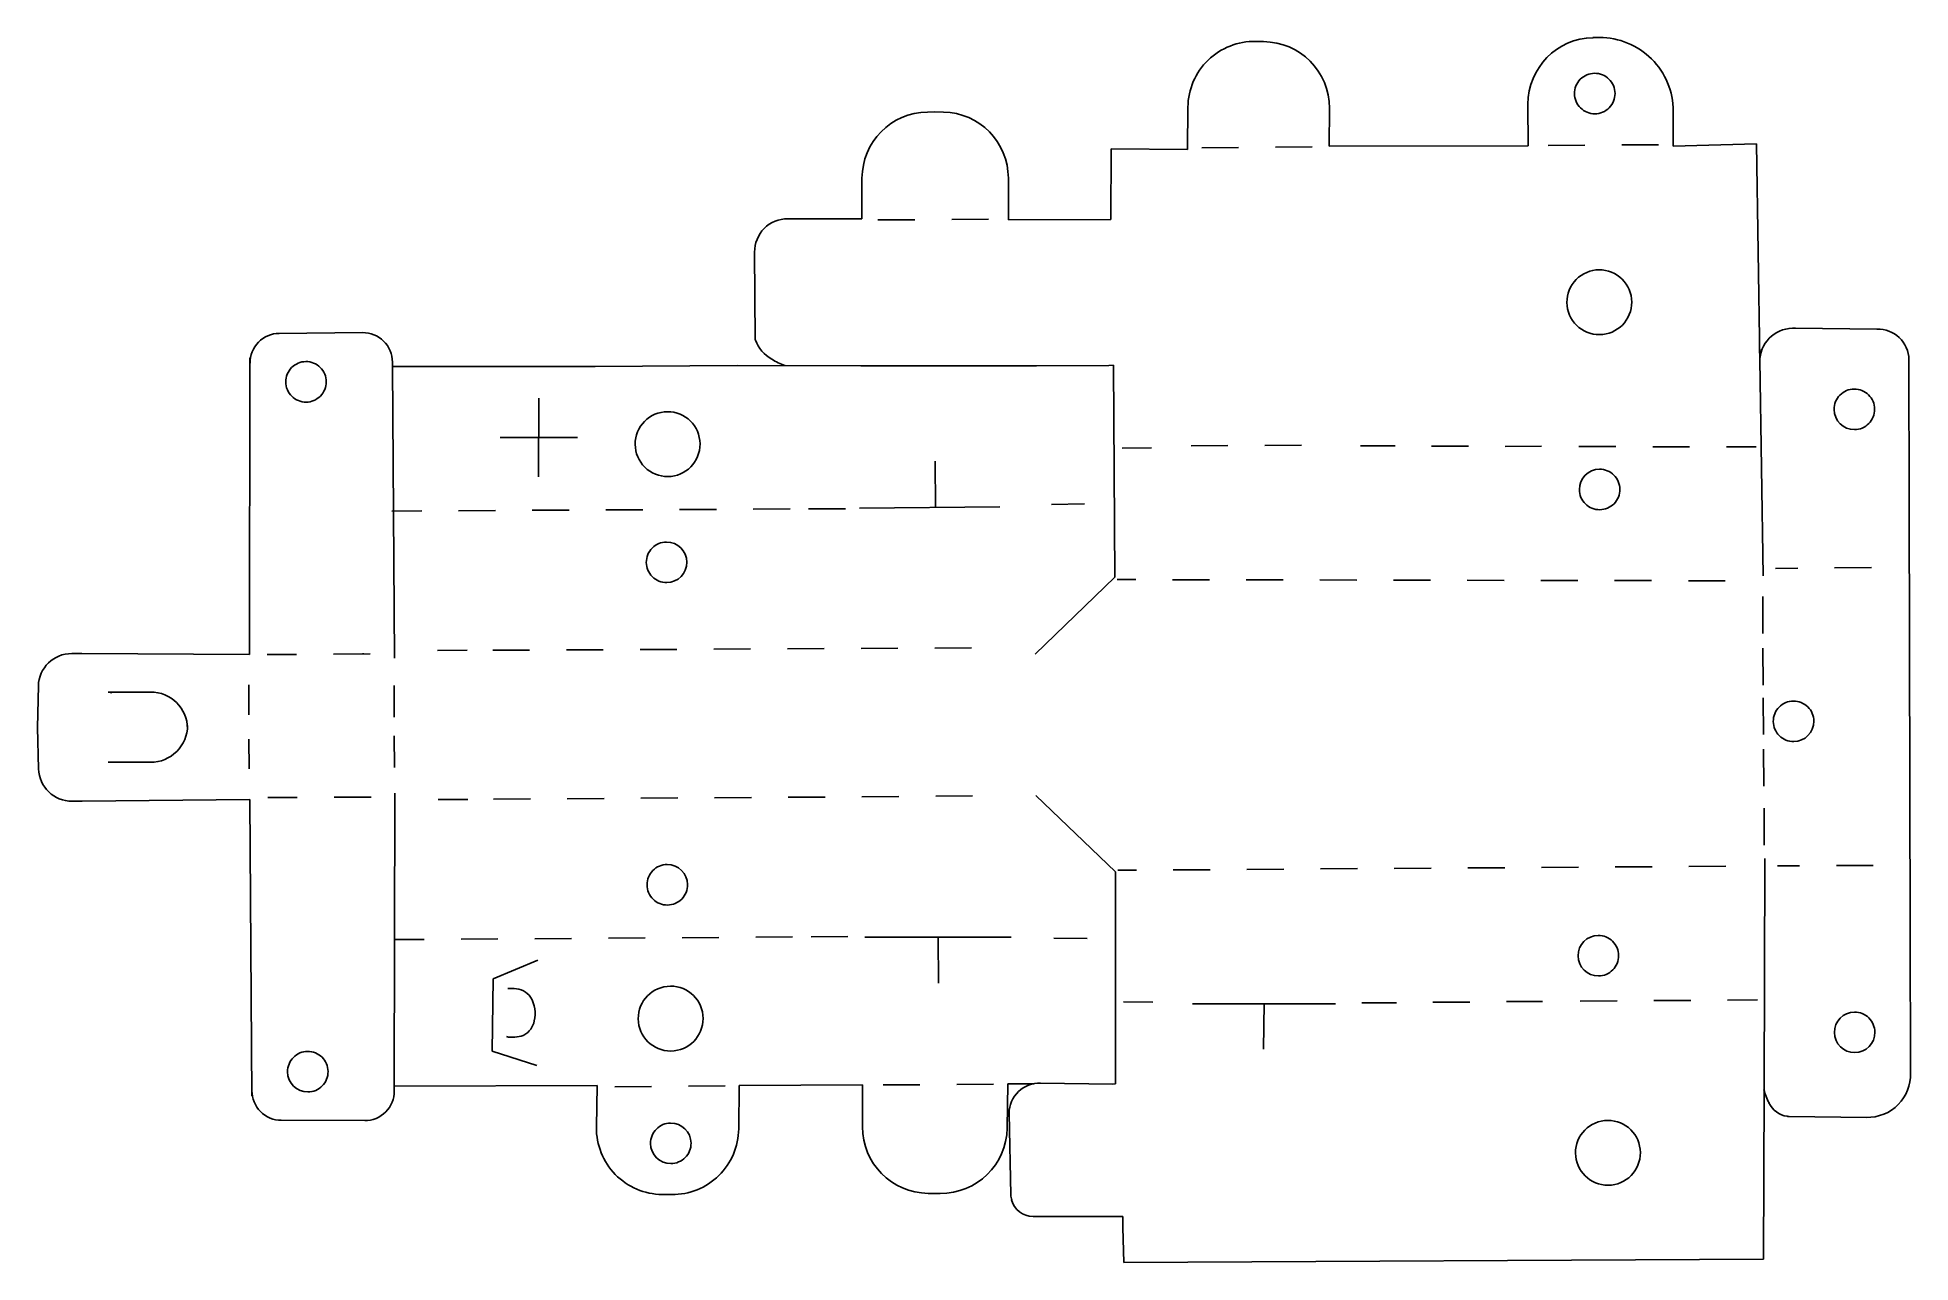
# Model space of a CAD drawing. Header units: millimetres. Extents: x 42 to 297, y 178 to 344.
import ezdxf

# ---------------------------------------------------------------- set-up
doc = ezdxf.new("R2010")
doc.units = ezdxf.units.MM
doc.layers.get('0').update_dxf_attribs({"linetype": 'CONTINUOUS'})

msp = doc.modelspace()

# ---------------------------------------------------------------- linework, layer by layer
for p, q in [((208.84, 343.44), (207.78, 343.46)), ((254.87, 344), (253.55, 343.97)), ((254.42, 343.99), (254.87, 344)), ((164.17, 333.89), (163.24, 333.88)), ((165.4, 333.87), (164.17, 333.89)), ((198.59, 334.56), (198.52, 328.82)), ((217.77, 329.24), (217.8, 334.39)), ((244.73, 334.96), (244.74, 329.28)), ((264.45, 329.24), (264.45, 334.01)), ((188.16, 328.87), (188.11, 319.29)), ((198.52, 328.82), (188.16, 328.87)), ((205.45, 329.07), (200.45, 329.04)), ((210.45, 329.1), (215.45, 329.14)), ((244.74, 329.28), (217.77, 329.24)), ((252.45, 329.38), (247.45, 329.35)), ((262.45, 329.45), (257.45, 329.42)), ((275.73, 329.57), (264.45, 329.24)), ((276.65, 270.96), (275.73, 329.57)), ((154.35, 324.9), (154.34, 319.38)), ((174.22, 319.26), (174.21, 324.9)), ((154.34, 319.38), (144.28, 319.41)), ((161.52, 319.28), (156.52, 319.24)), ((171.52, 319.34), (166.52, 319.31)), ((188.11, 319.29), (174.22, 319.26)), ((139.77, 314.87), (139.86, 303.02)), ((75.26, 303.86), (86.58, 303.96)), ((139.86, 303.02), (139.89, 302.94)), ((280.99, 304.56), (280.62, 304.55)), ((281.04, 304.55), (280.99, 304.56)), ((281.05, 304.54), (281.04, 304.55)), ((292.08, 304.43), (281.05, 304.54)), ((71.23, 260.3), (71.29, 300.54)), ((71.29, 300.54), (71.3, 299.82)), ((90.62, 299.96), (90.62, 299.38)), ((276.19, 299.98), (276.16, 302.32)), ((296.64, 203.49), (296.42, 300.31)), ((90.62, 299.38), (118.14, 299.38)), ((90.62, 299.38), (90.89, 259.79)), ((90.96, 299.42), (90.97, 299.42)), ((118.14, 299.38), (137.42, 299.48)), ((137.42, 299.48), (154.19, 299.46)), ((154.19, 299.46), (178.03, 299.46)), ((178.03, 299.46), (187.87, 299.51)), ((187.87, 299.51), (188.5, 299.52)), ((188.5, 299.52), (188.64, 270.76)), ((110.45, 284.38), (110.49, 295.07)), ((105.24, 289.72), (115.74, 289.73)), ((193.65, 288.35), (189.65, 288.29)), ((199, 288.61), (204, 288.64)), ((209, 288.66), (214, 288.68)), ((226.7, 288.6), (222, 288.6)), ((236.65, 288.56), (231.65, 288.54)), ((246.55, 288.54), (241.65, 288.52)), ((256.65, 288.49), (251.65, 288.5)), ((266.65, 288.47), (261.65, 288.48)), ((275.68, 288.45), (271.65, 288.46)), ((164.29, 286.54), (164.32, 280.29)), ((90.56, 279.75), (94.6, 279.77)), ((99.6, 279.8), (104.6, 279.82)), ((109.6, 279.85), (114.6, 279.88)), ((119.6, 279.9), (124.6, 279.93)), ((129.6, 279.95), (134.6, 279.98)), ((139.6, 280.01), (144.6, 280.03)), ((147.1, 280.05), (152.1, 280.07)), ((173.07, 280.33), (154.03, 280.13)), ((180.05, 280.63), (184.54, 280.71)), ((281.34, 271.99), (278.34, 271.97)), ((291.34, 272.08), (286.34, 272.04)), ((188.64, 270.76), (177.87, 260.33)), ((191.49, 270.45), (188.99, 270.46)), ((196.49, 270.44), (201.49, 270.43)), ((206.49, 270.42), (211.49, 270.41)), ((216.49, 270.4), (221.49, 270.39)), ((231.49, 270.37), (226.49, 270.38)), ((241.49, 270.35), (236.49, 270.36)), ((251.49, 270.33), (246.49, 270.34)), ((256.49, 270.32), (261.49, 270.31)), ((271.49, 270.29), (266.49, 270.3)), ((276.6, 263.14), (276.58, 268.14)), ((47.1, 260.42), (48.48, 260.41)), ((48.48, 260.41), (71.23, 260.3)), ((77.61, 260.3), (73.61, 260.27)), ((87.61, 260.37), (82.61, 260.34)), ((86.64, 260.45), (86.64, 260.41)), ((96.73, 260.82), (100.75, 260.86)), ((109.23, 260.88), (104.23, 260.86)), ((119.23, 260.94), (114.23, 260.91)), ((129.23, 260.99), (124.23, 260.96)), ((139.23, 261.04), (134.23, 261.01)), ((149.23, 261.09), (144.23, 261.07)), ((159.23, 261.14), (154.23, 261.12)), ((169.23, 261.2), (164.23, 261.17)), ((276.65, 256.14), (276.62, 261.14)), ((42.46, 250.39), (42.58, 256.02)), ((52.03, 255.16), (57.79, 255.2)), ((52.53, 255.09), (52.04, 255.16)), ((71.15, 256.16), (71.15, 252.12)), ((90.86, 256.1), (90.88, 251.8)), ((276.66, 254.43), (276.69, 249.43)), ((42.61, 244.77), (42.46, 250.39)), ((62.82, 250.37), (62.82, 250.66)), ((62.82, 250.23), (62.82, 250.52)), ((90.89, 244.94), (90.88, 249.24)), ((71.18, 244.78), (71.15, 248.82)), ((276.74, 242.43), (276.7, 247.43)), ((57.81, 245.67), (52.06, 245.68)), ((90.94, 241.5), (90.88, 201.72)), ((48.54, 240.41), (47.16, 240.39)), ((71.29, 240.64), (48.54, 240.41)), ((71.56, 200.4), (71.29, 240.64)), ((77.72, 240.9), (73.72, 240.88)), ((87.72, 240.95), (82.72, 240.93)), ((86.76, 240.86), (86.76, 240.9)), ((96.85, 240.61), (100.87, 240.62)), ((109.35, 240.7), (104.35, 240.66)), ((119.35, 240.76), (114.35, 240.73)), ((129.35, 240.83), (124.35, 240.8)), ((139.35, 240.9), (134.35, 240.86)), ((149.35, 240.96), (144.35, 240.93)), ((159.35, 241.03), (154.35, 241)), ((169.35, 241.1), (164.35, 241.06)), ((188.75, 230.8), (177.92, 241.17)), ((276.79, 234.43), (276.76, 239.43)), ((241.58, 231.37), (236.58, 231.34)), ((251.58, 231.44), (246.58, 231.4)), ((256.58, 231.47), (261.58, 231.5)), ((271.58, 231.57), (266.58, 231.54)), ((276.88, 232.61), (276.76, 201.26)), ((281.58, 231.64), (278.58, 231.62)), ((291.58, 231.66), (286.58, 231.65)), ((188.76, 202.07), (188.75, 230.8)), ((191.58, 231.04), (189.08, 231.02)), ((196.58, 231.07), (201.58, 231.1)), ((206.58, 231.14), (211.58, 231.17)), ((216.58, 231.2), (221.58, 231.24)), ((231.58, 231.3), (226.58, 231.27)), ((90.91, 221.61), (94.94, 221.64)), ((99.94, 221.67), (104.94, 221.7)), ((109.94, 221.74), (114.94, 221.77)), ((119.94, 221.8), (124.94, 221.84)), ((129.94, 221.87), (134.94, 221.9)), ((139.94, 221.94), (144.94, 221.97)), ((147.44, 221.99), (152.44, 222.02)), ((174.6, 221.96), (154.74, 221.94)), ((164.71, 215.69), (164.67, 221.95)), ((180.4, 221.79), (184.89, 221.77)), ((104.28, 216.31), (110.36, 218.81)), ((104.17, 206.48), (104.28, 216.31)), ((193.83, 213.15), (189.83, 213.19)), ((199.18, 212.91), (218.62, 212.91)), ((208.85, 206.73), (208.92, 212.99)), ((226.88, 213.06), (222.18, 213.04)), ((236.83, 213.14), (231.82, 213.14)), ((246.72, 213.21), (241.82, 213.21)), ((256.82, 213.31), (251.82, 213.27)), ((266.82, 213.37), (261.82, 213.34)), ((275.86, 213.44), (271.82, 213.41)), ((108.36, 208.61), (108.42, 208.64)), ((108.42, 208.64), (108.48, 208.67)), ((110.22, 204.52), (104.17, 206.48)), ((71.56, 201.12), (71.56, 200.4)), ((90.88, 201.72), (118.4, 201.81)), ((90.88, 201.72), (90.88, 201.08)), ((118.4, 201.81), (118.32, 196.17)), ((125.8, 201.69), (120.8, 201.66)), ((135.8, 201.76), (130.8, 201.72)), ((137.62, 195.94), (137.67, 201.81)), ((137.67, 201.81), (154.44, 201.92)), ((154.44, 201.92), (154.42, 196.24)), ((162.21, 201.93), (157.21, 201.9)), ((172.21, 202), (167.21, 201.97)), ((174.05, 196.03), (174.15, 202.05)), ((174.15, 202.05), (177.71, 202.04)), ((178.56, 202.15), (188.4, 202.01)), ((188.4, 202.01), (188.76, 202.07)), ((276.76, 201.26), (276.67, 178.25)), ((86.86, 197.06), (75.55, 197.1)), ((174.54, 186.97), (174.32, 198.04)), ((279.91, 197.65), (279.99, 197.64)), ((279.99, 197.64), (280.08, 197.63)), ((280.08, 197.63), (280.16, 197.63)), ((280.16, 197.63), (290.67, 197.49)), ((127.23, 187.04), (128.53, 187.03)), ((163.34, 187.19), (164.97, 187.18)), ((177.56, 184.06), (189.74, 184.06)), ((189.74, 184.06), (189.74, 182.56)), ((189.88, 177.81), (189.74, 182.56)), ((276.67, 178.25), (189.88, 177.81))]:
    msp.add_line(p, q)
for points in [[(253.81, 333.64, 0.414219), (256.54, 336.41, 0.414214), (253.77, 339.14, 0.414219), (251.04, 336.37, 0.414214)], [(258.81, 308.11, 0.198918), (257.5, 311.21, 0.19892), (254.38, 312.48, 0.414214), (250.01, 308.05, 0.414206), (254.44, 303.68, 0.414206)], [(78.91, 294.53, 0.414214), (81.65, 297.29, 0.414214), (78.88, 300.03, 0.414214), (76.15, 297.26, 0.414216)], [(289, 296.3, 0.414214), (286.27, 293.54, 0.414202), (289.04, 290.8, 0.414219), (291.77, 293.57, 0.414217)], [(132.37, 288.86, 0.41421), (127.94, 293.23, 0.414214), (123.57, 288.8, 0.414214), (128, 284.43, 0.414203)], [(251.7, 282.66, 0.414214), (254.47, 279.93, 0.414214), (257.2, 282.7, 0.414214), (254.43, 285.43, 0.414208)], [(127.85, 270.05, 0.414212), (130.58, 272.82, 0.414212), (127.82, 275.55, 0.414215), (125.08, 272.79, 0.414216)], [(280.75, 253.98, 0.414214), (278.02, 251.21, 0.414216), (280.79, 248.48, 0.414211), (283.52, 251.25, 0.414214)], [(127.91, 231.8, 0.414214), (125.18, 229.04, 0.414214), (127.95, 226.3, 0.414214), (130.68, 229.07, 0.414212)], [(254.26, 222.18, 0.414212), (251.53, 219.41, 0.414211), (254.3, 216.68, 0.414214), (257.03, 219.44, 0.414214)], [(128.35, 215.3, 0.41421), (123.98, 210.87, 0.414213), (128.41, 206.5, 0.414213), (132.78, 210.93, 0.414213)], [(289.08, 206.28, 0.414212), (291.81, 209.05, 0.414216), (289.04, 211.78, 0.414211), (286.31, 209.01, 0.414212)], [(79.12, 206.45, 0.414215), (76.39, 203.68, 0.414212), (79.16, 200.95, 0.414214), (81.89, 203.72, 0.414214)], [(131.15, 194, 0.414211), (128.38, 196.73, 0.414214), (125.65, 193.97, 0.414211), (128.42, 191.23, 0.414214)], [(255.55, 197.09, 0.414208), (251.18, 192.66, 0.41421), (255.61, 188.29, 0.414209), (259.98, 192.72, 0.414209)]]:
    msp.add_lwpolyline(points, format="xyb", close=True)
for centre, radius, start, end in [((207.59, 334.46), 9, 88.7717, 134.0819), ((208.79, 334.43), 9, -0.272, 89.728), ((253.73, 334.97), 9, 91.1067, 180.0827), ((254.45, 333.99), 10, 45.1292, 90.1751), ((207.58, 334.46), 9, 134.0814, 179.3916), ((254.45, 333.99), 10, 0.0832, 45.1289), ((163.35, 324.88), 9, 90.7478, 179.8737), ((165.21, 324.88), 9, 0.1234, 88.7955), ((144.27, 314.91), 4.5, 135.1666, 180.4574), ((144.27, 314.91), 4.5, 89.8735, 135.165), ((144.46, 304.62), 4.87, 200.1631, 241.326), ((280.69, 300.05), 4.5, 90.8998, 180.8826), ((292.23, 300.24), 4.19, 46.4761, 91.9497), ((292.23, 300.24), 4.19, 1.0017, 46.4748), ((148.28, 310.44), 11.82, 238.5908, 248.0708), ((106.82, 209.71), 5.29, 86.6664, 95.8456), ((107.1, 212.21), 2.77, 34.8587, 89.4685), ((105.75, 211.6), 4.24, -13.7805, 31.1411), ((106.94, 212.34), 3.98, 257.9261, 290.821), ((107.17, 211.07), 2.74, 298.5374, 349.8804), ((290.7, 203.36), 5.94, -43.9058, 1.2479), ((285.31, 203.45), 8.83, 194.3561, 206.9277), ((280.28, 200.76), 3.13, 204.6651, 263.1779), ((290.76, 203.47), 5.98, 269.1432, 314.9656), ((127.31, 196.04), 9, 179.1756, 224.308), ((128.62, 196.03), 9, 269.4374, 359.4377), ((163.42, 196.19), 9, 179.7247, 269.4889), ((165.05, 196.18), 9, 269.4888, 359.0766), ((127.31, 196.04), 9, 224.3073, 269.4369), ((177.56, 187.06), 3, 194.5409, 270)]:
    msp.add_arc(centre, radius, start, end)
at = {"extrusion": (0, 0, -1)}
for centre, radius, start, end in [((-75.3, 299.86), 4, -0.584, 44.4431), ((-75.3, 299.86), 4, 44.4451, 89.4639), ((-86.62, 299.96), 4, 89.4672, 134.7395), ((-86.62, 299.96), 4, 134.739, 180.0104), ((-47.08, 255.92), 4.5, 1.3147, 90.2747), ((-57.82, 250.2), 5, 89.6094, 179.6082), ((-57.82, 250.67), 5, 180.0874, 225.0891), ((-58, 250.38), 4.82, 178.383, 180.104), ((-57.82, 250.67), 5, 225.0887, 270.0888), ((-47.11, 244.89), 4.5, 269.4231, 358.3841), ((-75.56, 201.1), 4, -44.7463, 0.2817), ((-86.88, 201.06), 4, 179.6851, 224.9563), ((-178.41, 198.01), 4.1, 0.3848, 46.7821), ((-178.43, 198.13), 4.02, 45.4192, 91.7915), ((-75.56, 201.1), 4, 270.2305, 315.255), ((-86.88, 201.06), 4, 224.9568, 270.2297), ((-179, 187.43), 4.48, 345.4591, 354.1075)]:
    msp.add_arc(centre, radius, start, end, dxfattribs=at)

doc.saveas('drawing.dxf')
